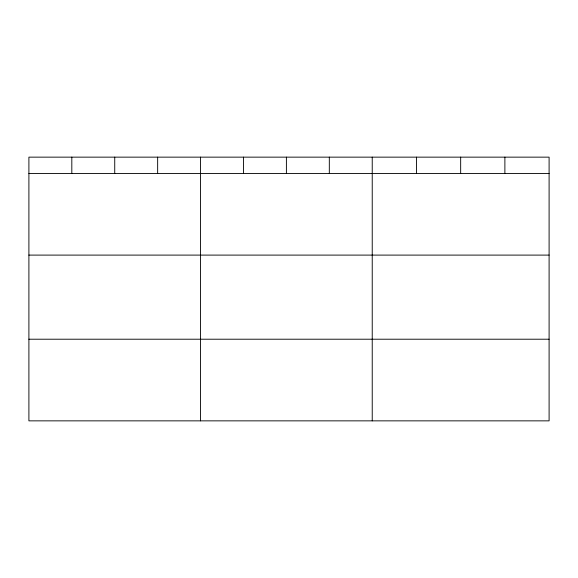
<?xml version="1.0" encoding="UTF-8"?>
<svg xmlns="http://www.w3.org/2000/svg" width="578" height="578" viewBox="0 0 578 578"><rect width="100%" height="100%" fill="white"/><g stroke="black" fill="none" stroke-linecap="round" stroke-linejoin="round"><path stroke-width="0.87" d="M549.1 255.1L549.1 157.144L28.9 157.144L28.9 420.856L549.1 420.856L549.1 255.1L28.9 255.1M28.9 173.458L549.1 173.458M28.9 339.214L549.1 339.214M504.883 157.144L504.883 173.458M460.666 157.144L460.666 173.458M416.449 157.144L416.449 173.458M372.232 157.144L372.232 420.856M329.316 157.144L329.316 173.458M286.399 157.144L286.399 173.458M243.483 157.144L243.483 173.458M200.566 157.144L200.566 420.856M157.649 157.144L157.649 173.458M114.733 157.144L114.733 173.458M71.817 157.144L71.817 173.458"/></g></svg>
